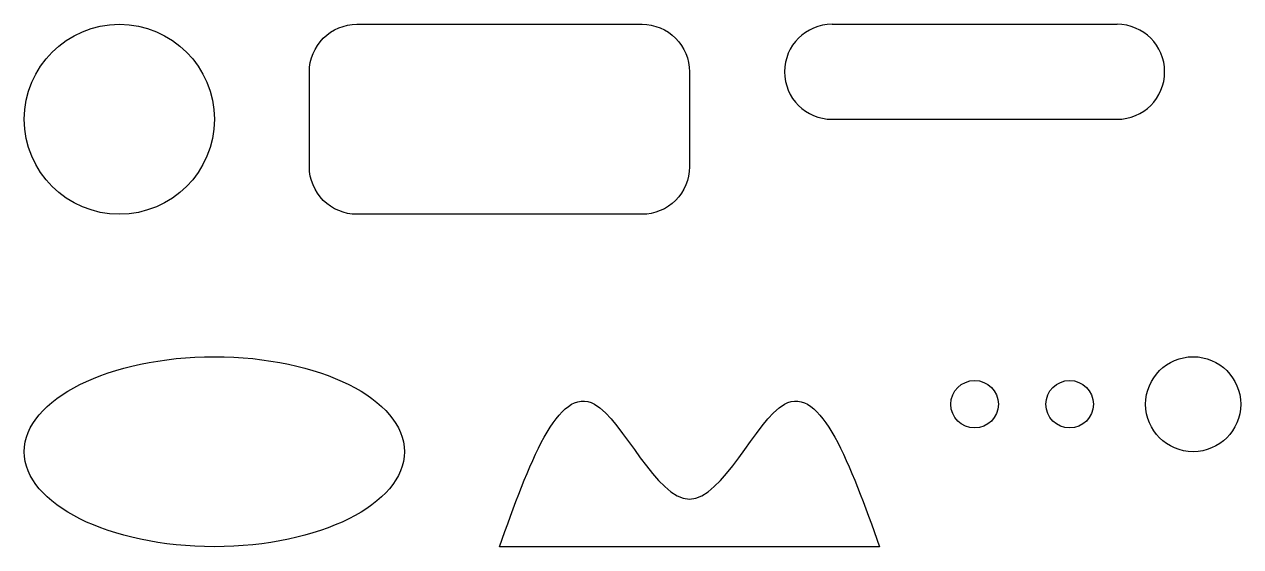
# Model space of a CAD drawing. Header units: inches. Extents: x 0.25 to 6.65, y 1.5 to 4.25.
import ezdxf

# ---------------------------------------------------------------- set-up
doc = ezdxf.new("R2010")
doc.units = ezdxf.units.IN
doc.header["$MEASUREMENT"] = 0
doc.layers.add('CUT', color=1, linetype='Continuous')

# ---------------------------------------------------------------- blocks, each defined once
blk = doc.blocks.new('HOLE_0_25')
at = {"layer": 'CUT', "color": 1}
blk.add_circle((0, 0), 0.125, dxfattribs=at)

msp = doc.modelspace()

# ---------------------------------------------------------------- linework, layer by layer
at = {"layer": 'CUT', "color": 1}
for p, q in [((4.5, 4.25), (6, 4.25)), ((4.5, 3.75), (6, 3.75)), ((4.75, 1.5), (2.75, 1.5))]:
    msp.add_line(p, q, dxfattribs=at)
msp.add_lwpolyline([(2, 4.25), (3.5, 4.25, -0.414214), (3.75, 4), (3.75, 3.5, -0.414214), (3.5, 3.25), (2, 3.25, -0.414214), (1.75, 3.5), (1.75, 4, -0.414214)], format="xyb", close=True, dxfattribs=at)
msp.add_circle((0.75, 3.75), 0.5, dxfattribs=at)
for centre, start, end in [((4.5, 4), 90, 270), ((6, 4), -90, 90)]:
    msp.add_arc(centre, 0.25, start, end, dxfattribs=at)
msp.add_ellipse((1.25, 2), major_axis=(1, 0), ratio=0.5, dxfattribs=at)
msp.add_open_spline([(2.75, 1.5), (2.9038, 1.929), (3.1784, 2.6946), (3.75, 1.3348), (4.3216, 2.6946), (4.5962, 1.929), (4.75, 1.5)], degree=3, knots=[0, 0, 0, 0, 0.280196, 0.5, 0.719804, 1, 1, 1, 1], dxfattribs=at)

# ---------------------------------------------------------------- block references
at = {"layer": 'CUT', "xscale": 2, "yscale": 2}
msp.add_blockref('HOLE_0_25', (6.4, 2.25), dxfattribs=at)
at = {"layer": 'CUT'}
for p in [(5.25, 2.25), (5.75, 2.25)]:
    msp.add_blockref('HOLE_0_25', p, dxfattribs=at)

doc.saveas('drawing.dxf')
